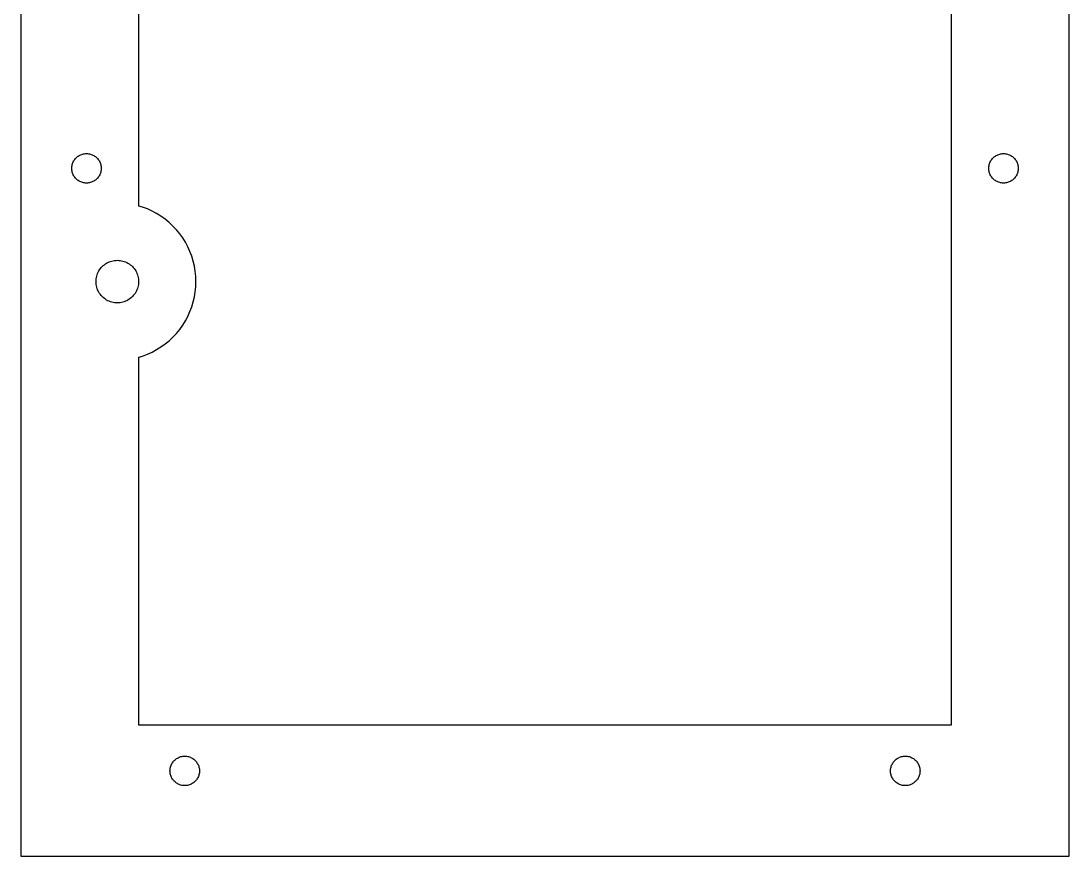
# Model space of a CAD drawing. Header units: metres. Extents: x -80 to 80, y 170 to 425.
# Drawn here: x -80 to 80, y 170 to 297.5 of the extents above; entities that cross this region are included whole.
import ezdxf

# ---------------------------------------------------------------- set-up
doc = ezdxf.new("R2010")
doc.units = ezdxf.units.M

msp = doc.modelspace()

# ---------------------------------------------------------------- linework, layer by layer
for p, q in [((-80, 425), (-80, 170)), ((80, 170), (80, 425)), ((62, 355), (62, 190)), ((-62, 269.244), (-62, 310.314)), ((-71.3697, 276.785), (-71.25, 276.871)), ((-71.25, 276.871), (-71.125, 276.949)), ((-71.125, 276.949), (-70.9951, 277.018)), ((-70.9951, 277.018), (-70.861, 277.079)), ((-70.861, 277.079), (-70.7232, 277.131)), ((-70.7232, 277.131), (-70.5823, 277.173)), ((-70.5823, 277.173), (-70.4389, 277.207)), ((-70.4389, 277.207), (-70.2937, 277.231)), ((-70.2937, 277.231), (-70.1472, 277.245)), ((-70.1472, 277.245), (-70, 277.25)), ((-70, 277.25), (-69.8528, 277.245)), ((-69.8528, 277.245), (-69.7063, 277.231)), ((-69.7063, 277.231), (-69.561, 277.207)), ((-69.561, 277.207), (-69.4176, 277.173)), ((-69.4176, 277.173), (-69.2767, 277.131)), ((-69.2767, 277.131), (-69.139, 277.079)), ((-69.139, 277.079), (-69.0048, 277.018)), ((-69.0048, 277.018), (-68.875, 276.949)), ((-68.875, 276.949), (-68.75, 276.871)), ((-68.75, 276.871), (-68.6303, 276.785)), ((68.6303, 276.785), (68.75, 276.871)), ((68.75, 276.871), (68.875, 276.949)), ((68.875, 276.949), (69.0048, 277.018)), ((69.0048, 277.018), (69.139, 277.079)), ((69.139, 277.079), (69.2767, 277.131)), ((69.2767, 277.131), (69.4176, 277.173)), ((69.4176, 277.173), (69.561, 277.207)), ((69.561, 277.207), (69.7063, 277.231)), ((69.7063, 277.231), (69.8528, 277.245)), ((69.8528, 277.245), (70, 277.25)), ((70, 277.25), (70.1472, 277.245)), ((70.1472, 277.245), (70.2937, 277.231)), ((70.2937, 277.231), (70.4389, 277.207)), ((70.4389, 277.207), (70.5823, 277.173)), ((70.5823, 277.173), (70.7232, 277.131)), ((70.7232, 277.131), (70.861, 277.079)), ((70.861, 277.079), (70.9951, 277.018)), ((70.9951, 277.018), (71.125, 276.949)), ((71.125, 276.949), (71.25, 276.871)), ((71.25, 276.871), (71.3697, 276.785)), ((-72.2452, 275.147), (-72.2307, 275.294)), ((-72.2307, 275.294), (-72.2068, 275.439)), ((-72.2068, 275.439), (-72.1733, 275.582)), ((-72.1733, 275.582), (-72.1306, 275.723)), ((-72.1306, 275.723), (-72.0787, 275.861)), ((-72.0787, 275.861), (-72.018, 275.995)), ((-72.018, 275.995), (-71.9485, 276.125)), ((-71.9485, 276.125), (-71.8708, 276.25)), ((-71.8708, 276.25), (-71.785, 276.37)), ((-71.785, 276.37), (-71.6916, 276.484)), ((-71.6916, 276.484), (-71.591, 276.591)), ((-71.591, 276.591), (-71.4835, 276.692)), ((-71.4835, 276.692), (-71.3697, 276.785)), ((-68.6303, 276.785), (-68.5165, 276.692)), ((-68.5165, 276.692), (-68.409, 276.591)), ((-68.409, 276.591), (-68.3083, 276.484)), ((-68.3083, 276.484), (-68.215, 276.37)), ((-68.215, 276.37), (-68.1292, 276.25)), ((-68.1292, 276.25), (-68.0514, 276.125)), ((-68.0514, 276.125), (-67.982, 275.995)), ((-67.982, 275.995), (-67.9213, 275.861)), ((-67.9213, 275.861), (-67.8694, 275.723)), ((-67.8694, 275.723), (-67.8267, 275.582)), ((-67.8267, 275.582), (-67.7932, 275.439)), ((-67.7932, 275.439), (-67.7692, 275.294)), ((-67.7692, 275.294), (-67.7548, 275.147)), ((67.7548, 275.147), (67.7692, 275.294)), ((67.7692, 275.294), (67.7932, 275.439)), ((67.7932, 275.439), (67.8267, 275.582)), ((67.8267, 275.582), (67.8694, 275.723)), ((67.8694, 275.723), (67.9213, 275.861)), ((67.9213, 275.861), (67.982, 275.995)), ((67.982, 275.995), (68.0514, 276.125)), ((68.0514, 276.125), (68.1292, 276.25)), ((68.1292, 276.25), (68.215, 276.37)), ((68.215, 276.37), (68.3083, 276.484)), ((68.3083, 276.484), (68.409, 276.591)), ((68.409, 276.591), (68.5165, 276.692)), ((68.5165, 276.692), (68.6303, 276.785)), ((71.3697, 276.785), (71.4835, 276.692)), ((71.4835, 276.692), (71.591, 276.591)), ((71.591, 276.591), (71.6916, 276.484)), ((71.6916, 276.484), (71.785, 276.37)), ((71.785, 276.37), (71.8708, 276.25)), ((71.8708, 276.25), (71.9485, 276.125)), ((71.9485, 276.125), (72.018, 275.995)), ((72.018, 275.995), (72.0787, 275.861)), ((72.0787, 275.861), (72.1306, 275.723)), ((72.1306, 275.723), (72.1733, 275.582)), ((72.1733, 275.582), (72.2068, 275.439)), ((72.2068, 275.439), (72.2307, 275.294)), ((72.2307, 275.294), (72.2452, 275.147)), ((-72.25, 275), (-72.2452, 275.147)), ((-72.2452, 274.853), (-72.25, 275)), ((-72.2307, 274.706), (-72.2452, 274.853)), ((-72.2068, 274.561), (-72.2307, 274.706)), ((-72.1733, 274.418), (-72.2068, 274.561)), ((-72.1306, 274.277), (-72.1733, 274.418)), ((-72.0787, 274.139), (-72.1306, 274.277)), ((-72.018, 274.005), (-72.0787, 274.139)), ((-71.9485, 273.875), (-72.018, 274.005)), ((-71.8708, 273.75), (-71.9485, 273.875)), ((-71.785, 273.63), (-71.8708, 273.75)), ((-71.6916, 273.516), (-71.785, 273.63)), ((-68.215, 273.63), (-68.3083, 273.516)), ((-68.1292, 273.75), (-68.215, 273.63)), ((-68.0514, 273.875), (-68.1292, 273.75)), ((-67.982, 274.005), (-68.0514, 273.875)), ((-67.9213, 274.139), (-67.982, 274.005)), ((-67.8694, 274.277), (-67.9213, 274.139)), ((-67.8267, 274.418), (-67.8694, 274.277)), ((-67.7932, 274.561), (-67.8267, 274.418)), ((-67.7692, 274.706), (-67.7932, 274.561)), ((-67.7548, 274.853), (-67.7692, 274.706)), ((-67.7548, 275.147), (-67.75, 275)), ((-67.75, 275), (-67.7548, 274.853)), ((67.75, 275), (67.7548, 275.147)), ((67.7548, 274.853), (67.75, 275)), ((67.7692, 274.706), (67.7548, 274.853)), ((67.7932, 274.561), (67.7692, 274.706)), ((67.8267, 274.418), (67.7932, 274.561)), ((67.8694, 274.277), (67.8267, 274.418)), ((67.9213, 274.139), (67.8694, 274.277)), ((67.982, 274.005), (67.9213, 274.139)), ((68.0514, 273.875), (67.982, 274.005)), ((68.1292, 273.75), (68.0514, 273.875)), ((68.215, 273.63), (68.1292, 273.75)), ((68.3083, 273.516), (68.215, 273.63)), ((71.785, 273.63), (71.6916, 273.516)), ((71.8708, 273.75), (71.785, 273.63)), ((71.9485, 273.875), (71.8708, 273.75)), ((72.018, 274.005), (71.9485, 273.875)), ((72.0787, 274.139), (72.018, 274.005)), ((72.1306, 274.277), (72.0787, 274.139)), ((72.1733, 274.418), (72.1306, 274.277)), ((72.2068, 274.561), (72.1733, 274.418)), ((72.2307, 274.706), (72.2068, 274.561)), ((72.2452, 274.853), (72.2307, 274.706)), ((72.2452, 275.147), (72.25, 275)), ((72.25, 275), (72.2452, 274.853)), ((-71.591, 273.409), (-71.6916, 273.516)), ((-71.4835, 273.308), (-71.591, 273.409)), ((-71.3697, 273.215), (-71.4835, 273.308)), ((-71.25, 273.129), (-71.3697, 273.215)), ((-71.125, 273.051), (-71.25, 273.129)), ((-70.9951, 272.982), (-71.125, 273.051)), ((-70.861, 272.921), (-70.9951, 272.982)), ((-70.7232, 272.869), (-70.861, 272.921)), ((-70.5823, 272.827), (-70.7232, 272.869)), ((-70.4389, 272.793), (-70.5823, 272.827)), ((-70.2937, 272.769), (-70.4389, 272.793)), ((-70.1472, 272.755), (-70.2937, 272.769)), ((-70, 272.75), (-70.1472, 272.755)), ((-69.8528, 272.755), (-70, 272.75)), ((-69.7063, 272.769), (-69.8528, 272.755)), ((-69.561, 272.793), (-69.7063, 272.769)), ((-69.4176, 272.827), (-69.561, 272.793)), ((-69.2767, 272.869), (-69.4176, 272.827)), ((-69.139, 272.921), (-69.2767, 272.869)), ((-69.0048, 272.982), (-69.139, 272.921)), ((-68.875, 273.051), (-69.0048, 272.982)), ((-68.75, 273.129), (-68.875, 273.051)), ((-68.6303, 273.215), (-68.75, 273.129)), ((-68.5165, 273.308), (-68.6303, 273.215)), ((-68.409, 273.409), (-68.5165, 273.308)), ((-68.3083, 273.516), (-68.409, 273.409)), ((68.409, 273.409), (68.3083, 273.516)), ((68.5165, 273.308), (68.409, 273.409)), ((68.6303, 273.215), (68.5165, 273.308)), ((68.75, 273.129), (68.6303, 273.215)), ((68.875, 273.051), (68.75, 273.129)), ((69.0048, 272.982), (68.875, 273.051)), ((69.139, 272.921), (69.0048, 272.982)), ((69.2767, 272.869), (69.139, 272.921)), ((69.4176, 272.827), (69.2767, 272.869)), ((69.561, 272.793), (69.4176, 272.827)), ((69.7063, 272.769), (69.561, 272.793)), ((69.8528, 272.755), (69.7063, 272.769)), ((70, 272.75), (69.8528, 272.755)), ((70.1472, 272.755), (70, 272.75)), ((70.2937, 272.769), (70.1472, 272.755)), ((70.4389, 272.793), (70.2937, 272.769)), ((70.5823, 272.827), (70.4389, 272.793)), ((70.7232, 272.869), (70.5823, 272.827)), ((70.861, 272.921), (70.7232, 272.869)), ((70.9951, 272.982), (70.861, 272.921)), ((71.125, 273.051), (70.9951, 272.982)), ((71.25, 273.129), (71.125, 273.051)), ((71.3697, 273.215), (71.25, 273.129)), ((71.4835, 273.308), (71.3697, 273.215)), ((71.591, 273.409), (71.4835, 273.308)), ((71.6916, 273.516), (71.591, 273.409)), ((-61.434, 269.072), (-62, 269.244)), ((-60.6991, 268.796), (-61.434, 269.072)), ((-59.9838, 268.472), (-60.6991, 268.796)), ((-59.2913, 268.101), (-59.9838, 268.472)), ((-58.6245, 267.687), (-59.2913, 268.101)), ((-57.9862, 267.229), (-58.6245, 267.687)), ((-57.3792, 266.731), (-57.9862, 267.229)), ((-56.806, 266.194), (-57.3792, 266.731)), ((-56.2692, 265.621), (-56.806, 266.194)), ((-55.7711, 265.014), (-56.2692, 265.621)), ((-55.3137, 264.376), (-55.7711, 265.014)), ((-54.899, 263.709), (-55.3137, 264.376)), ((-54.5288, 263.017), (-54.899, 263.709)), ((-54.2048, 262.301), (-54.5288, 263.017)), ((-66.336, 260.787), (-66.1325, 260.848)), ((-66.1325, 260.848), (-65.9254, 260.897)), ((-65.9254, 260.897), (-65.7155, 260.931)), ((-65.7155, 260.931), (-65.5039, 260.952)), ((-65.5039, 260.952), (-65.2913, 260.959)), ((-65.2913, 260.959), (-65.0788, 260.952)), ((-65.0788, 260.952), (-64.8671, 260.931)), ((-64.8671, 260.931), (-64.6573, 260.897)), ((-64.6573, 260.897), (-64.4501, 260.848)), ((-64.4501, 260.848), (-64.2466, 260.787)), ((-53.9281, 261.566), (-54.2048, 262.301)), ((-53.7002, 260.815), (-53.9281, 261.566)), ((-53.5219, 260.05), (-53.7002, 260.815)), ((-68.2061, 259.147), (-68.1059, 259.334)), ((-68.1059, 259.334), (-67.9936, 259.515)), ((-67.9936, 259.515), (-67.8697, 259.688)), ((-67.8697, 259.688), (-67.7348, 259.852)), ((-67.7348, 259.852), (-67.5894, 260.007)), ((-67.5894, 260.007), (-67.4342, 260.153)), ((-67.4342, 260.153), (-67.2698, 260.288)), ((-67.2698, 260.288), (-67.0969, 260.411)), ((-67.0969, 260.411), (-66.9163, 260.524)), ((-66.9163, 260.524), (-66.7287, 260.624)), ((-66.7287, 260.624), (-66.535, 260.712)), ((-66.535, 260.712), (-66.336, 260.787)), ((-64.2466, 260.787), (-64.0476, 260.712)), ((-64.0476, 260.712), (-63.8539, 260.624)), ((-63.8539, 260.624), (-63.6663, 260.524)), ((-63.6663, 260.524), (-63.4857, 260.411)), ((-63.4857, 260.411), (-63.3128, 260.288)), ((-63.3128, 260.288), (-63.1484, 260.153)), ((-63.1484, 260.153), (-62.9932, 260.007)), ((-62.9932, 260.007), (-62.8478, 259.852)), ((-62.8478, 259.852), (-62.7129, 259.688)), ((-62.7129, 259.688), (-62.589, 259.515)), ((-62.589, 259.515), (-62.4767, 259.334)), ((-62.4767, 259.334), (-62.3765, 259.147)), ((-53.394, 259.275), (-53.5219, 260.05)), ((-53.317, 258.494), (-53.394, 259.275)), ((-68.5413, 257.709), (-68.5343, 257.922)), ((-68.5343, 257.497), (-68.5413, 257.709)), ((-68.5343, 257.922), (-68.5135, 258.133)), ((-68.5135, 258.133), (-68.4789, 258.343)), ((-68.4789, 258.343), (-68.4306, 258.55)), ((-68.4306, 258.55), (-68.3688, 258.754)), ((-68.3688, 258.754), (-68.2939, 258.953)), ((-68.2939, 258.953), (-68.2061, 259.147)), ((-62.3765, 259.147), (-62.2887, 258.953)), ((-62.2887, 258.953), (-62.2138, 258.754)), ((-62.2138, 258.754), (-62.1521, 258.55)), ((-62.1521, 258.55), (-62.1038, 258.343)), ((-62.1038, 258.343), (-62.0691, 258.133)), ((-62.0691, 258.133), (-62.0483, 257.922)), ((-62.0483, 257.922), (-62.0413, 257.709)), ((-62.0413, 257.709), (-62.0483, 257.497)), ((-53.2913, 257.709), (-53.317, 258.494)), ((-53.317, 256.924), (-53.2913, 257.709)), ((-68.5135, 257.285), (-68.5343, 257.497)), ((-68.4789, 257.075), (-68.5135, 257.285)), ((-68.4306, 256.868), (-68.4789, 257.075)), ((-68.3688, 256.664), (-68.4306, 256.868)), ((-68.2939, 256.465), (-68.3688, 256.664)), ((-68.2061, 256.272), (-68.2939, 256.465)), ((-68.1059, 256.084), (-68.2061, 256.272)), ((-67.9936, 255.904), (-68.1059, 256.084)), ((-62.4767, 256.084), (-62.589, 255.904)), ((-62.3765, 256.272), (-62.4767, 256.084)), ((-62.2887, 256.465), (-62.3765, 256.272)), ((-62.2138, 256.664), (-62.2887, 256.465)), ((-62.1521, 256.868), (-62.2138, 256.664)), ((-62.1038, 257.075), (-62.1521, 256.868)), ((-62.0691, 257.285), (-62.1038, 257.075)), ((-62.0483, 257.497), (-62.0691, 257.285)), ((-53.5219, 255.368), (-53.394, 256.143)), ((-53.394, 256.143), (-53.317, 256.924)), ((-67.8697, 255.731), (-67.9936, 255.904)), ((-67.7348, 255.566), (-67.8697, 255.731)), ((-67.5894, 255.411), (-67.7348, 255.566)), ((-67.4342, 255.266), (-67.5894, 255.411)), ((-67.2698, 255.131), (-67.4342, 255.266)), ((-67.0969, 255.007), (-67.2698, 255.131)), ((-66.9163, 254.895), (-67.0969, 255.007)), ((-66.7287, 254.794), (-66.9163, 254.895)), ((-66.535, 254.707), (-66.7287, 254.794)), ((-66.336, 254.632), (-66.535, 254.707)), ((-66.1325, 254.57), (-66.336, 254.632)), ((-65.9254, 254.522), (-66.1325, 254.57)), ((-65.7155, 254.487), (-65.9254, 254.522)), ((-65.5039, 254.466), (-65.7155, 254.487)), ((-65.2913, 254.459), (-65.5039, 254.466)), ((-65.0788, 254.466), (-65.2913, 254.459)), ((-64.8671, 254.487), (-65.0788, 254.466)), ((-64.6573, 254.522), (-64.8671, 254.487)), ((-64.4501, 254.57), (-64.6573, 254.522)), ((-64.2466, 254.632), (-64.4501, 254.57)), ((-64.0476, 254.707), (-64.2466, 254.632)), ((-63.8539, 254.794), (-64.0476, 254.707)), ((-63.6663, 254.895), (-63.8539, 254.794)), ((-63.4857, 255.007), (-63.6663, 254.895)), ((-63.3128, 255.131), (-63.4857, 255.007)), ((-63.1484, 255.266), (-63.3128, 255.131)), ((-62.9932, 255.411), (-63.1484, 255.266)), ((-62.8478, 255.566), (-62.9932, 255.411)), ((-62.7129, 255.731), (-62.8478, 255.566)), ((-62.589, 255.904), (-62.7129, 255.731)), ((-53.9281, 253.852), (-53.7002, 254.603)), ((-53.7002, 254.603), (-53.5219, 255.368)), ((-54.5288, 252.402), (-54.2048, 253.117)), ((-54.2048, 253.117), (-53.9281, 253.852)), ((-55.3137, 251.042), (-54.899, 251.709)), ((-54.899, 251.709), (-54.5288, 252.402)), ((-56.806, 249.224), (-56.2692, 249.797)), ((-56.2692, 249.797), (-55.7711, 250.404)), ((-55.7711, 250.404), (-55.3137, 251.042)), ((-58.6245, 247.732), (-57.9862, 248.189)), ((-57.9862, 248.189), (-57.3792, 248.687)), ((-57.3792, 248.687), (-56.806, 249.224)), ((-61.434, 246.346), (-60.6991, 246.623)), ((-60.6991, 246.623), (-59.9838, 246.947)), ((-59.9838, 246.947), (-59.2913, 247.317)), ((-59.2913, 247.317), (-58.6245, 247.732)), ((-62, 246.174), (-61.434, 246.346)), ((-62, 190), (-62, 246.174)), ((62, 190), (-62, 190)), ((-57.018, 183.995), (-56.9485, 184.125)), ((-56.9485, 184.125), (-56.8708, 184.25)), ((-56.8708, 184.25), (-56.785, 184.37)), ((-56.785, 184.37), (-56.6916, 184.484)), ((-56.6916, 184.484), (-56.591, 184.591)), ((-56.591, 184.591), (-56.4835, 184.692)), ((-56.4835, 184.692), (-56.3697, 184.785)), ((-56.3697, 184.785), (-56.25, 184.871)), ((-56.25, 184.871), (-56.125, 184.949)), ((-56.125, 184.949), (-55.9951, 185.018)), ((-55.9951, 185.018), (-55.861, 185.079)), ((-55.861, 185.079), (-55.7232, 185.131)), ((-55.7232, 185.131), (-55.5823, 185.173)), ((-55.5823, 185.173), (-55.4389, 185.207)), ((-55.4389, 185.207), (-55.2937, 185.231)), ((-55.2937, 185.231), (-55.1472, 185.245)), ((-55.1472, 185.245), (-55, 185.25)), ((-55, 185.25), (-54.8528, 185.245)), ((-54.8528, 185.245), (-54.7063, 185.231)), ((-54.7063, 185.231), (-54.561, 185.207)), ((-54.561, 185.207), (-54.4176, 185.173)), ((-54.4176, 185.173), (-54.2767, 185.131)), ((-54.2767, 185.131), (-54.139, 185.079)), ((-54.139, 185.079), (-54.0048, 185.018)), ((-54.0048, 185.018), (-53.875, 184.949)), ((-53.875, 184.949), (-53.75, 184.871)), ((-53.75, 184.871), (-53.6303, 184.785)), ((-53.6303, 184.785), (-53.5165, 184.692)), ((-53.5165, 184.692), (-53.409, 184.591)), ((-53.409, 184.591), (-53.3083, 184.484)), ((-53.3083, 184.484), (-53.215, 184.37)), ((-53.215, 184.37), (-53.1292, 184.25)), ((-53.1292, 184.25), (-53.0514, 184.125)), ((-53.0514, 184.125), (-52.982, 183.995)), ((52.982, 183.995), (53.0514, 184.125)), ((53.0514, 184.125), (53.1292, 184.25)), ((53.1292, 184.25), (53.215, 184.37)), ((53.215, 184.37), (53.3083, 184.484)), ((53.3083, 184.484), (53.409, 184.591)), ((53.409, 184.591), (53.5165, 184.692)), ((53.5165, 184.692), (53.6303, 184.785)), ((53.6303, 184.785), (53.75, 184.871)), ((53.75, 184.871), (53.875, 184.949)), ((53.875, 184.949), (54.0048, 185.018)), ((54.0048, 185.018), (54.139, 185.079)), ((54.139, 185.079), (54.2767, 185.131)), ((54.2767, 185.131), (54.4176, 185.173)), ((54.4176, 185.173), (54.561, 185.207)), ((54.561, 185.207), (54.7063, 185.231)), ((54.7063, 185.231), (54.8528, 185.245)), ((54.8528, 185.245), (55, 185.25)), ((55, 185.25), (55.1472, 185.245)), ((55.1472, 185.245), (55.2937, 185.231)), ((55.2937, 185.231), (55.4389, 185.207)), ((55.4389, 185.207), (55.5823, 185.173)), ((55.5823, 185.173), (55.7232, 185.131)), ((55.7232, 185.131), (55.861, 185.079)), ((55.861, 185.079), (55.9951, 185.018)), ((55.9951, 185.018), (56.125, 184.949)), ((56.125, 184.949), (56.25, 184.871)), ((56.25, 184.871), (56.3697, 184.785)), ((56.3697, 184.785), (56.4835, 184.692)), ((56.4835, 184.692), (56.591, 184.591)), ((56.591, 184.591), (56.6916, 184.484)), ((56.6916, 184.484), (56.785, 184.37)), ((56.785, 184.37), (56.8708, 184.25)), ((56.8708, 184.25), (56.9485, 184.125)), ((56.9485, 184.125), (57.018, 183.995)), ((-57.25, 183), (-57.2452, 183.147)), ((-57.2452, 182.853), (-57.25, 183)), ((-57.2452, 183.147), (-57.2307, 183.294)), ((-57.2307, 182.706), (-57.2452, 182.853)), ((-57.2307, 183.294), (-57.2068, 183.439)), ((-57.2068, 182.561), (-57.2307, 182.706)), ((-57.2068, 183.439), (-57.1733, 183.582)), ((-57.1733, 182.418), (-57.2068, 182.561)), ((-57.1733, 183.582), (-57.1306, 183.723)), ((-57.1306, 182.277), (-57.1733, 182.418)), ((-57.1306, 183.723), (-57.0787, 183.861)), ((-57.0787, 183.861), (-57.018, 183.995)), ((-52.982, 183.995), (-52.9213, 183.861)), ((-52.9213, 183.861), (-52.8694, 183.723)), ((-52.8694, 183.723), (-52.8267, 183.582)), ((-52.8267, 182.418), (-52.8694, 182.277)), ((-52.8267, 183.582), (-52.7932, 183.439)), ((-52.7932, 182.561), (-52.8267, 182.418)), ((-52.7932, 183.439), (-52.7692, 183.294)), ((-52.7692, 182.706), (-52.7932, 182.561)), ((-52.7692, 183.294), (-52.7548, 183.147)), ((-52.7548, 182.853), (-52.7692, 182.706)), ((-52.7548, 183.147), (-52.75, 183)), ((-52.75, 183), (-52.7548, 182.853)), ((52.75, 183), (52.7548, 183.147)), ((52.7548, 182.853), (52.75, 183)), ((52.7548, 183.147), (52.7692, 183.294)), ((52.7692, 182.706), (52.7548, 182.853)), ((52.7692, 183.294), (52.7932, 183.439)), ((52.7932, 182.561), (52.7692, 182.706)), ((52.7932, 183.439), (52.8267, 183.582)), ((52.8267, 182.418), (52.7932, 182.561)), ((52.8267, 183.582), (52.8694, 183.723)), ((52.8694, 182.277), (52.8267, 182.418)), ((52.8694, 183.723), (52.9213, 183.861)), ((52.9213, 183.861), (52.982, 183.995)), ((57.018, 183.995), (57.0787, 183.861)), ((57.0787, 183.861), (57.1306, 183.723)), ((57.1306, 183.723), (57.1733, 183.582)), ((57.1733, 182.418), (57.1306, 182.277)), ((57.1733, 183.582), (57.2068, 183.439)), ((57.2068, 182.561), (57.1733, 182.418)), ((57.2068, 183.439), (57.2307, 183.294)), ((57.2307, 182.706), (57.2068, 182.561)), ((57.2307, 183.294), (57.2452, 183.147)), ((57.2452, 182.853), (57.2307, 182.706)), ((57.2452, 183.147), (57.25, 183)), ((57.25, 183), (57.2452, 182.853)), ((-57.0787, 182.139), (-57.1306, 182.277)), ((-57.018, 182.005), (-57.0787, 182.139)), ((-56.9485, 181.875), (-57.018, 182.005)), ((-56.8708, 181.75), (-56.9485, 181.875)), ((-56.785, 181.63), (-56.8708, 181.75)), ((-56.6916, 181.516), (-56.785, 181.63)), ((-56.591, 181.409), (-56.6916, 181.516)), ((-56.4835, 181.308), (-56.591, 181.409)), ((-56.3697, 181.215), (-56.4835, 181.308)), ((-56.25, 181.129), (-56.3697, 181.215)), ((-56.125, 181.051), (-56.25, 181.129)), ((-55.9951, 180.982), (-56.125, 181.051)), ((-55.861, 180.921), (-55.9951, 180.982)), ((-55.7232, 180.869), (-55.861, 180.921)), ((-55.5823, 180.827), (-55.7232, 180.869)), ((-55.4389, 180.793), (-55.5823, 180.827)), ((-54.4176, 180.827), (-54.561, 180.793)), ((-54.2767, 180.869), (-54.4176, 180.827)), ((-54.139, 180.921), (-54.2767, 180.869)), ((-54.0048, 180.982), (-54.139, 180.921)), ((-53.875, 181.051), (-54.0048, 180.982)), ((-53.75, 181.129), (-53.875, 181.051)), ((-53.6303, 181.215), (-53.75, 181.129)), ((-53.5165, 181.308), (-53.6303, 181.215)), ((-53.409, 181.409), (-53.5165, 181.308)), ((-53.3083, 181.516), (-53.409, 181.409)), ((-53.215, 181.63), (-53.3083, 181.516)), ((-53.1292, 181.75), (-53.215, 181.63)), ((-53.0514, 181.875), (-53.1292, 181.75)), ((-52.982, 182.005), (-53.0514, 181.875)), ((-52.9213, 182.139), (-52.982, 182.005)), ((-52.8694, 182.277), (-52.9213, 182.139)), ((52.9213, 182.139), (52.8694, 182.277)), ((52.982, 182.005), (52.9213, 182.139)), ((53.0514, 181.875), (52.982, 182.005)), ((53.1292, 181.75), (53.0514, 181.875)), ((53.215, 181.63), (53.1292, 181.75)), ((53.3083, 181.516), (53.215, 181.63)), ((53.409, 181.409), (53.3083, 181.516)), ((53.5165, 181.308), (53.409, 181.409)), ((53.6303, 181.215), (53.5165, 181.308)), ((53.75, 181.129), (53.6303, 181.215)), ((53.875, 181.051), (53.75, 181.129)), ((54.0048, 180.982), (53.875, 181.051)), ((54.139, 180.921), (54.0048, 180.982)), ((54.2767, 180.869), (54.139, 180.921)), ((54.4176, 180.827), (54.2767, 180.869)), ((54.561, 180.793), (54.4176, 180.827)), ((55.5823, 180.827), (55.4389, 180.793)), ((55.7232, 180.869), (55.5823, 180.827)), ((55.861, 180.921), (55.7232, 180.869)), ((55.9951, 180.982), (55.861, 180.921)), ((56.125, 181.051), (55.9951, 180.982)), ((56.25, 181.129), (56.125, 181.051)), ((56.3697, 181.215), (56.25, 181.129)), ((56.4835, 181.308), (56.3697, 181.215)), ((56.591, 181.409), (56.4835, 181.308)), ((56.6916, 181.516), (56.591, 181.409)), ((56.785, 181.63), (56.6916, 181.516)), ((56.8708, 181.75), (56.785, 181.63)), ((56.9485, 181.875), (56.8708, 181.75)), ((57.018, 182.005), (56.9485, 181.875)), ((57.0787, 182.139), (57.018, 182.005)), ((57.1306, 182.277), (57.0787, 182.139)), ((-55.2937, 180.769), (-55.4389, 180.793)), ((-55.1472, 180.755), (-55.2937, 180.769)), ((-55, 180.75), (-55.1472, 180.755)), ((-54.8528, 180.755), (-55, 180.75)), ((-54.7063, 180.769), (-54.8528, 180.755)), ((-54.561, 180.793), (-54.7063, 180.769)), ((54.7063, 180.769), (54.561, 180.793)), ((54.8528, 180.755), (54.7063, 180.769)), ((55, 180.75), (54.8528, 180.755)), ((55.1472, 180.755), (55, 180.75)), ((55.2937, 180.769), (55.1472, 180.755)), ((55.4389, 180.793), (55.2937, 180.769)), ((-80, 170), (80, 170))]:
    msp.add_line(p, q)

doc.saveas('drawing.dxf')
